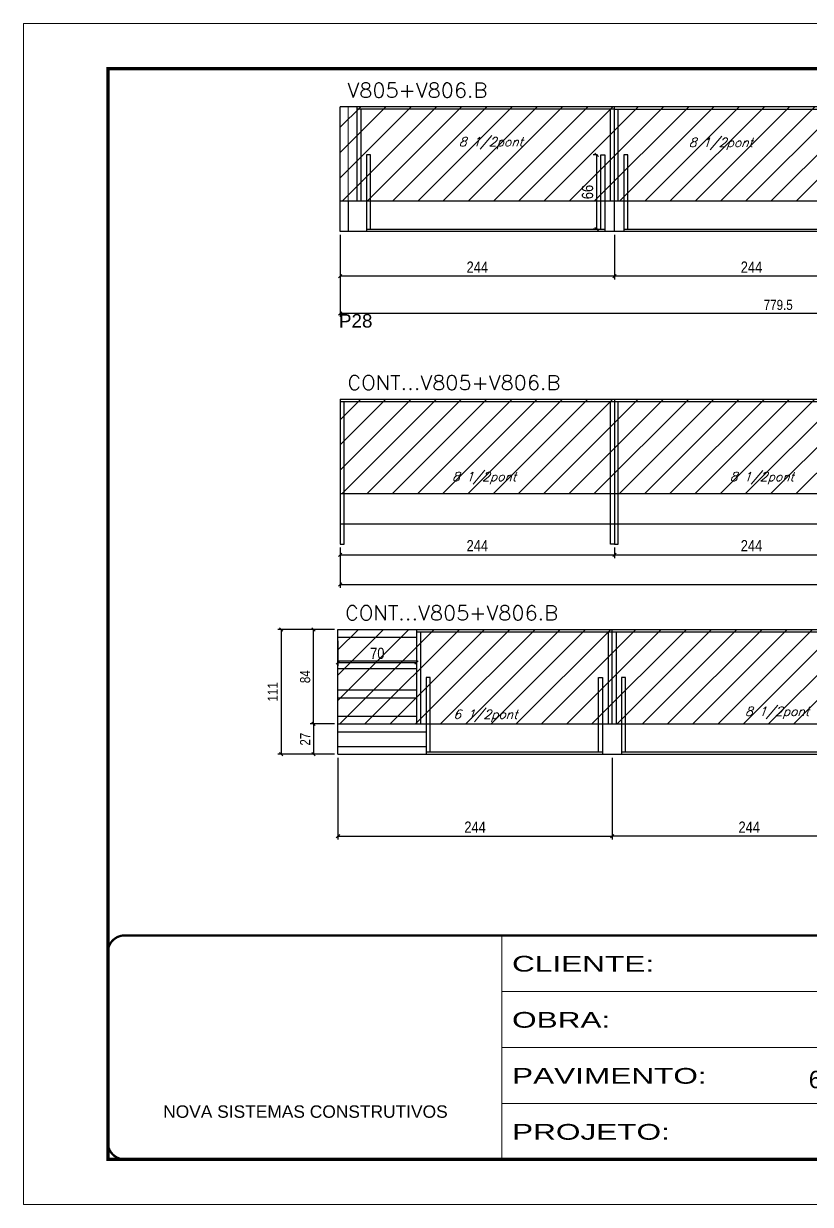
# Model space of a CAD drawing. Extents: x -20960 to -5926, y -2106 to 21915.
# Drawn here: x -7438 to -6738, y 17420 to 18470 of the extents above; entities that cross this region are included whole.
import ezdxf

# ---------------------------------------------------------------- set-up
doc = ezdxf.new("R2010")
doc.units = 0
doc.linetypes.add('CONTINUO', pattern=[0])
doc.linetypes.add('DASHED', pattern=[0.75, 0.5, -0.25])
for name, color, linetype in [('5', 5, 'Continuous'), ('COTA', 241, 'Continuous'), ('Painéis', 200, 'Continuous'), ('SARR_2.2x7', 40, 'Continuous'), ('SARR_3.5x7', 81, 'Continuous'), ('texto', 7, 'Continuous')]:
    doc.layers.add(name, color=color, linetype=linetype)
for name, color, linetype, lineweight in [('Folhas', 255, 'Continuous', 9), ('Hachura', 251, 'Continuous', 9), ('Sarr 2.2x7', 40, 'Continuous', 9), ('SARRAFO DE PRESSAO', 251, 'DASHED', 9), ('Texto Seção', 7, 'Continuous', 15)]:
    doc.layers.add(name, color=color, linetype=linetype, lineweight=lineweight)
doc.styles.add('ARIAL', font='arial.ttf')
doc.styles.add('COTA TECNICA', font='techl___.ttf', dxfattribs={"height": 10})
doc.styles.add('COTA TECNICA-50', font='techl___.ttf', dxfattribs={"height": 9})
doc.styles.add('REGUA-120', font='ROMANS.shx', dxfattribs={"height": 15})
doc.styles.add('Romans', font='romans.shx')
doc.styles.get("Standard").update_dxf_attribs({"font": 'arial.ttf'})
doc.styles.add('Tecnologia', font='')
doc.styles.get('Tecnologia').set_extended_font_data('Forgotten Futurist')
doc.dimstyles.new('COTA PAINEL-50', dxfattribs={"dimtxt": 9, "dimasz": 3, "dimexe": 3, "dimexo": 3, "dimgap": 3, "dimtad": 1, "dimdec": 1, "dimzin": 12, "dimdsep": 46, "dimtxsty": 'COTA TECNICA-50', "dimblk1": 'OBLIQUE', "dimblk2": 'OBLIQUE', "dimsah": 1, "dimcen": 0.9, "dimclrd": 4, "dimclre": 4, "dimclrt": 240, "dimadec": 1, "dimazin": 3, "dimtfac": 1, "dimtdec": 1, "dimtmove": 0, "dimatfit": 3, "dimfxl": 1, "dimtolj": 1, "dimtzin": 12, "dimarcsym": 0})
doc.dimstyles.new('PAINEL', dxfattribs={"dimtxt": 10, "dimasz": 3, "dimexe": 3, "dimexo": 3, "dimgap": 3, "dimtad": 1, "dimdec": 1, "dimzin": 12, "dimdsep": 46, "dimtxsty": 'COTA TECNICA', "dimblk1": 'OBLIQUE', "dimblk2": 'OBLIQUE', "dimsah": 1, "dimcen": 0.9, "dimclrd": 4, "dimclre": 4, "dimclrt": 240, "dimadec": 1, "dimazin": 3, "dimtfac": 1, "dimtdec": 1, "dimtmove": 0, "dimatfit": 3, "dimfxl": 1, "dimtolj": 1, "dimtzin": 12, "dimarcsym": 0})

# ---------------------------------------------------------------- blocks, each defined once
blk = doc.blocks.new('9999999999')
at = {"color": 30, "linetype": 'CONTINUO'}
for p, q in [((98564.6, 34230.2), (98564.6, 34429.4)), ((98564.6, 34379.6), (99584, 34379.6)), ((98564.6, 34329.8), (99488, 34329.8)), ((98564.6, 34280), (99488, 34280))]:
    blk.add_line(p, q, dxfattribs=at)
at = {"color": 30, "linetype": 'CONTINUO', "const_width": 2}
blk.add_lwpolyline([(99584, 34230.2), (99584, 34414.4, 0.414214), (99569, 34429.4), (98229, 34429.4, 0.414214), (98214, 34414.4), (98214, 34245.2, 0.414214), (98229, 34230.2), (99584, 34230.2)], format="xyb", dxfattribs=at)
at = {"layer": 'Folhas'}
blk.add_lwpolyline([(98139, 34190.2), (99624, 34190.2), (99624, 35240.2), (98139, 35240.2)], close=True, dxfattribs=at)
at = {"layer": 'Folhas', "color": 30, "const_width": 3}
blk.add_lwpolyline([(98214, 34230.2), (99584, 34230.2), (99584, 35200.2), (98214, 35200.2)], close=True, dxfattribs=at)
at = {"color": 7, "linetype": 'Continuous', "ltscale": 5, "style": 'ARIAL'}
for s, height, p in [('6° PAVIMENTO', 15.483, (98837.7, 34293.5)), ('NOVA SISTEMAS CONSTRUTIVOS', 11.059, (98263.2, 34267.2))]:
    blk.add_text(s, height=height, dxfattribs=at).set_placement(p)
at = {"layer": 'Folhas', "color": 7, "style": 'Tecnologia', "width": 1.5}
for s, p in [('CLIENTE:', (98573.7, 34397.2)), ('OBRA:', (98573.7, 34347.3)), ('PAVIMENTO:', (98573.7, 34297.5)), ('PROJETO:', (98573.7, 34247.7))]:
    blk.add_text(s, height=14, dxfattribs=at).set_placement(p)
blk = doc.blocks.new('_Oblique')
at = {"color": 0, "linetype": 'ByBlock', "lineweight": -2}
blk.add_line((-0.5, -0.5), (0.5, 0.5), dxfattribs=at)
blk = doc.blocks.new('*D281')
at = {"layer": 'COTA', "color": 4, "linetype": 'ByBlock', "lineweight": -2, "transparency": 16777216}
for p, q in [((-6912.7, 18281.7), (-6912.7, 18242.1)), ((-6668.7, 18281.7), (-6668.7, 18242.1)), ((-6668.7, 18245.1), (-6912.7, 18245.1))]:
    blk.add_line(p, q, dxfattribs=at)
at = {"layer": 'Defpoints', "color": 0, "linetype": 'ByBlock', "transparency": 16777216}
for p in [(-6912.7, 18284.7), (-6668.7, 18284.7), (-6912.7, 18245.1)]:
    blk.add_point(p, dxfattribs=at)
at = {"layer": 'COTA', "color": 4, "linetype": 'ByBlock', "lineweight": -2, "transparency": 16777216, "xscale": 3, "yscale": 3, "zscale": 3, "rotation": 180}
blk.add_blockref('_Oblique', (-6912.7, 18245.1), dxfattribs=at)
at = {"layer": 'COTA', "color": 4, "linetype": 'ByBlock', "lineweight": -2, "transparency": 16777216, "xscale": 3, "yscale": 3, "zscale": 3}
blk.add_blockref('_Oblique', (-6668.7, 18245.1), dxfattribs=at)
at = {"layer": 'COTA', "color": 240, "linetype": 'ByBlock', "transparency": 16777216, "insert": (-6790.7, 18253.1), "char_height": 10, "attachment_point": 5, "style": 'COTA TECNICA'}
blk.add_mtext('\\A1;244', dxfattribs=at)
blk = doc.blocks.new('*D282')
at = {"layer": 'COTA', "color": 4, "linetype": 'ByBlock', "lineweight": -2, "transparency": 16777216}
for p, q in [((-7156.7, 18281.7), (-7156.7, 18242.1)), ((-6912.7, 18281.7), (-6912.7, 18242.1)), ((-6912.7, 18245.1), (-7156.7, 18245.1))]:
    blk.add_line(p, q, dxfattribs=at)
at = {"layer": 'Defpoints', "color": 0, "linetype": 'ByBlock', "transparency": 16777216}
for p in [(-7156.7, 18284.7), (-6912.7, 18284.7), (-7156.7, 18245.1)]:
    blk.add_point(p, dxfattribs=at)
at = {"layer": 'COTA', "color": 4, "linetype": 'ByBlock', "lineweight": -2, "transparency": 16777216, "xscale": 3, "yscale": 3, "zscale": 3, "rotation": 180}
blk.add_blockref('_Oblique', (-7156.7, 18245.1), dxfattribs=at)
at = {"layer": 'COTA', "color": 4, "linetype": 'ByBlock', "lineweight": -2, "transparency": 16777216, "xscale": 3, "yscale": 3, "zscale": 3}
blk.add_blockref('_Oblique', (-6912.7, 18245.1), dxfattribs=at)
at = {"layer": 'COTA', "color": 240, "linetype": 'ByBlock', "transparency": 16777216, "insert": (-7034.7, 18253.1), "char_height": 10, "attachment_point": 5, "style": 'COTA TECNICA'}
blk.add_mtext('\\A1;244', dxfattribs=at)
blk = doc.blocks.new('*D283')
at = {"layer": 'COTA', "color": 4, "lineweight": -2, "transparency": 16777216}
for p, q in [((-7156.7, 18003.7), (-7156.7, 17994.3)), ((-7156.7, 17997.3), (-6912.7, 17997.3)), ((-6912.7, 18003.7), (-6912.7, 17994.3))]:
    blk.add_line(p, q, dxfattribs=at)
at = {"layer": 'Defpoints', "color": 0, "transparency": 16777216}
for p in [(-7156.7, 18006.7), (-6912.7, 18006.7), (-6912.7, 17997.3)]:
    blk.add_point(p, dxfattribs=at)
at = {"layer": 'COTA', "color": 4, "lineweight": -2, "transparency": 16777216, "xscale": 3, "yscale": 3, "zscale": 3, "rotation": 180}
blk.add_blockref('_Oblique', (-7156.7, 17997.3), dxfattribs=at)
at = {"layer": 'COTA', "color": 4, "lineweight": -2, "transparency": 16777216, "xscale": 3, "yscale": 3, "zscale": 3}
blk.add_blockref('_Oblique', (-6912.7, 17997.3), dxfattribs=at)
at = {"layer": 'COTA', "color": 240, "transparency": 16777216, "insert": (-7034.7, 18005.4), "char_height": 10, "attachment_point": 5, "style": 'COTA TECNICA'}
blk.add_mtext('\\A1;244', dxfattribs=at)
blk = doc.blocks.new('*D284')
at = {"layer": 'COTA', "color": 4, "lineweight": -2, "transparency": 16777216}
for p, q in [((-6912.7, 18003.7), (-6912.7, 17994.3)), ((-6912.7, 17997.3), (-6668.7, 17997.3)), ((-6668.7, 18003.7), (-6668.7, 17994.3))]:
    blk.add_line(p, q, dxfattribs=at)
at = {"layer": 'Defpoints', "color": 0, "transparency": 16777216}
for p in [(-6912.7, 18006.7), (-6668.7, 18006.7), (-6668.7, 17997.3)]:
    blk.add_point(p, dxfattribs=at)
at = {"layer": 'COTA', "color": 4, "lineweight": -2, "transparency": 16777216, "xscale": 3, "yscale": 3, "zscale": 3, "rotation": 180}
blk.add_blockref('_Oblique', (-6912.7, 17997.3), dxfattribs=at)
at = {"layer": 'COTA', "color": 4, "lineweight": -2, "transparency": 16777216, "xscale": 3, "yscale": 3, "zscale": 3}
blk.add_blockref('_Oblique', (-6668.7, 17997.3), dxfattribs=at)
at = {"layer": 'COTA', "color": 240, "transparency": 16777216, "insert": (-6790.7, 18005.4), "char_height": 10, "attachment_point": 5, "style": 'COTA TECNICA'}
blk.add_mtext('\\A1;244', dxfattribs=at)
blk = doc.blocks.new('*D285')
at = {"layer": 'COTA', "color": 4, "lineweight": -2, "transparency": 16777216}
for p, q in [((-6203.2, 18021.7), (-6203.2, 17967.8)), ((-7156.7, 18003.7), (-7156.7, 17967.8)), ((-7156.7, 17970.8), (-6203.2, 17970.8))]:
    blk.add_line(p, q, dxfattribs=at)
at = {"layer": 'Defpoints', "color": 0, "transparency": 16777216}
for p in [(-6203.2, 18024.7), (-7156.7, 18006.7), (-6203.2, 17970.8)]:
    blk.add_point(p, dxfattribs=at)
at = {"layer": 'COTA', "color": 4, "lineweight": -2, "transparency": 16777216, "xscale": 3, "yscale": 3, "zscale": 3, "rotation": 180}
blk.add_blockref('_Oblique', (-7156.7, 17970.8), dxfattribs=at)
at = {"layer": 'COTA', "color": 4, "lineweight": -2, "transparency": 16777216, "xscale": 3, "yscale": 3, "zscale": 3}
blk.add_blockref('_Oblique', (-6203.2, 17970.8), dxfattribs=at)
at = {"layer": 'COTA', "color": 240, "transparency": 16777216, "insert": (-6680, 17979.1), "char_height": 10, "attachment_point": 5, "style": 'COTA TECNICA'}
blk.add_mtext('\\A1;953.5', dxfattribs=at)
blk = doc.blocks.new('*D306')
at = {"layer": 'COTA', "color": 4, "lineweight": -2, "ltscale": 25, "transparency": 16777216}
for p, q in [((-7158.7, 17920.9), (-7158.7, 17898.5)), ((-7088.7, 17920.9), (-7088.7, 17898.5)), ((-7158.7, 17901.5), (-7088.7, 17901.5))]:
    blk.add_line(p, q, dxfattribs=at)
at = {"layer": 'Defpoints', "color": 0, "ltscale": 25, "transparency": 16777216}
for p in [(-7158.7, 17923.9), (-7088.7, 17923.9), (-7088.7, 17901.5)]:
    blk.add_point(p, dxfattribs=at)
at = {"layer": 'COTA', "color": 4, "lineweight": -2, "ltscale": 25, "transparency": 16777216, "xscale": 3, "yscale": 3, "zscale": 3, "rotation": 180}
blk.add_blockref('_Oblique', (-7158.7, 17901.5), dxfattribs=at)
at = {"layer": 'COTA', "color": 4, "lineweight": -2, "ltscale": 25, "transparency": 16777216, "xscale": 3, "yscale": 3, "zscale": 3}
blk.add_blockref('_Oblique', (-7088.7, 17901.5), dxfattribs=at)
at = {"layer": 'COTA', "color": 240, "ltscale": 25, "transparency": 16777216, "insert": (-7123.7, 17909.6), "char_height": 10, "attachment_point": 5, "style": 'COTA TECNICA'}
blk.add_mtext('\\A1;70', dxfattribs=at)
blk = doc.blocks.new('*D290')
at = {"layer": 'COTA', "color": 4, "lineweight": -2, "ltscale": 25, "transparency": 16777216}
for p, q in [((-6914.7, 17816.9), (-6914.7, 17744)), ((-6670.7, 17816.7), (-6670.7, 17744)), ((-6670.7, 17747), (-6914.7, 17747))]:
    blk.add_line(p, q, dxfattribs=at)
at = {"layer": 'Defpoints', "color": 0, "ltscale": 25, "transparency": 16777216}
for p in [(-6914.7, 17819.9), (-6670.7, 17819.7), (-6914.7, 17747)]:
    blk.add_point(p, dxfattribs=at)
at = {"layer": 'COTA', "color": 4, "lineweight": -2, "ltscale": 25, "transparency": 16777216, "xscale": 3, "yscale": 3, "zscale": 3, "rotation": 180}
blk.add_blockref('_Oblique', (-6914.7, 17747), dxfattribs=at)
at = {"layer": 'COTA', "color": 4, "lineweight": -2, "ltscale": 25, "transparency": 16777216, "xscale": 3, "yscale": 3, "zscale": 3}
blk.add_blockref('_Oblique', (-6670.7, 17747), dxfattribs=at)
at = {"layer": 'COTA', "color": 240, "ltscale": 25, "transparency": 16777216, "insert": (-6792.7, 17755.1), "char_height": 10, "attachment_point": 5, "style": 'COTA TECNICA'}
blk.add_mtext('\\A1;244', dxfattribs=at)
blk = doc.blocks.new('*D291')
at = {"layer": 'COTA', "color": 4, "lineweight": -2, "ltscale": 25, "transparency": 16777216}
for p, q in [((-7158.7, 17816.9), (-7158.7, 17744)), ((-6914.7, 17816.9), (-6914.7, 17744)), ((-7158.7, 17747), (-6914.7, 17747))]:
    blk.add_line(p, q, dxfattribs=at)
at = {"layer": 'Defpoints', "color": 0, "ltscale": 25, "transparency": 16777216}
for p in [(-7158.7, 17819.9), (-6914.7, 17819.9), (-6914.7, 17747)]:
    blk.add_point(p, dxfattribs=at)
at = {"layer": 'COTA', "color": 4, "lineweight": -2, "ltscale": 25, "transparency": 16777216, "xscale": 3, "yscale": 3, "zscale": 3, "rotation": 180}
blk.add_blockref('_Oblique', (-7158.7, 17747), dxfattribs=at)
at = {"layer": 'COTA', "color": 4, "lineweight": -2, "ltscale": 25, "transparency": 16777216, "xscale": 3, "yscale": 3, "zscale": 3}
blk.add_blockref('_Oblique', (-6914.7, 17747), dxfattribs=at)
at = {"layer": 'COTA', "color": 240, "ltscale": 25, "transparency": 16777216, "insert": (-7036.7, 17755.1), "char_height": 10, "attachment_point": 5, "style": 'COTA TECNICA'}
blk.add_mtext('\\A1;244', dxfattribs=at)
blk = doc.blocks.new('*D293')
at = {"layer": 'COTA', "color": 4, "lineweight": -2, "transparency": 16777216}
for p, q in [((-7156.7, 18281.7), (-7156.7, 18208.9)), ((-6377.2, 18281.7), (-6377.2, 18208.9)), ((-6377.2, 18211.9), (-7156.7, 18211.9))]:
    blk.add_line(p, q, dxfattribs=at)
at = {"layer": 'Defpoints', "color": 0, "transparency": 16777216}
for p in [(-7156.7, 18284.7), (-6377.2, 18284.7), (-7156.7, 18211.9)]:
    blk.add_point(p, dxfattribs=at)
at = {"layer": 'COTA', "color": 4, "lineweight": -2, "transparency": 16777216, "xscale": 3, "yscale": 3, "zscale": 3, "rotation": 180}
blk.add_blockref('_Oblique', (-7156.7, 18211.9), dxfattribs=at)
at = {"layer": 'COTA', "color": 4, "lineweight": -2, "transparency": 16777216, "xscale": 3, "yscale": 3, "zscale": 3}
blk.add_blockref('_Oblique', (-6377.2, 18211.9), dxfattribs=at)
at = {"layer": 'COTA', "color": 240, "transparency": 16777216, "insert": (-6766.9, 18219.5), "char_height": 9, "attachment_point": 5, "style": 'COTA TECNICA-50'}
blk.add_mtext('\\A1;779.5', dxfattribs=at)
blk = doc.blocks.new('*D308')
at = {"layer": 'COTA', "color": 4, "lineweight": -2, "ltscale": 25, "transparency": 16777216}
for p, q in [((-6927.7, 18352.9), (-6931.5, 18352.9)), ((-6928.5, 18352.9), (-6928.5, 18286.9)), ((-6927.7, 18286.9), (-6931.5, 18286.9))]:
    blk.add_line(p, q, dxfattribs=at)
at = {"layer": 'Defpoints', "color": 0, "ltscale": 25, "transparency": 16777216}
for p in [(-6924.7, 18352.9), (-6928.5, 18286.9), (-6924.7, 18286.9)]:
    blk.add_point(p, dxfattribs=at)
at = {"layer": 'COTA', "color": 4, "lineweight": -2, "ltscale": 25, "transparency": 16777216, "xscale": 3, "yscale": 3, "zscale": 3}
for p, rotation in [((-6928.5, 18352.9), 90), ((-6928.5, 18286.9), 270)]:
    blk.add_blockref('_Oblique', p, dxfattribs=dict(at, rotation=rotation))
at = {"layer": 'COTA', "color": 240, "ltscale": 25, "transparency": 16777216, "insert": (-6936.6, 18319.9), "char_height": 10, "attachment_point": 5, "rotation": 90, "style": 'COTA TECNICA'}
blk.add_mtext('\\A1;66', dxfattribs=at)
blk = doc.blocks.new('*D296')
at = {"layer": 'COTA', "color": 4, "lineweight": -2, "transparency": 16777216}
for p, q in [((-7161.7, 17930.9), (-7183.4, 17930.9)), ((-7180.4, 17846.9), (-7180.4, 17930.9)), ((-7161.7, 17846.9), (-7183.4, 17846.9))]:
    blk.add_line(p, q, dxfattribs=at)
at = {"layer": 'Defpoints', "color": 0, "transparency": 16777216}
for p in [(-7180.4, 17930.9), (-7158.7, 17930.9), (-7158.7, 17846.9)]:
    blk.add_point(p, dxfattribs=at)
at = {"layer": 'COTA', "color": 4, "lineweight": -2, "transparency": 16777216, "xscale": 3, "yscale": 3, "zscale": 3}
for p, rotation in [((-7180.4, 17930.9), 90), ((-7180.4, 17846.9), 270)]:
    blk.add_blockref('_Oblique', p, dxfattribs=dict(at, rotation=rotation))
at = {"layer": 'COTA', "color": 240, "transparency": 16777216, "insert": (-7187.9, 17888.9), "char_height": 9, "attachment_point": 5, "rotation": 90, "style": 'COTA TECNICA-50'}
blk.add_mtext('\\A1;84', dxfattribs=at)
blk = doc.blocks.new('*D297')
at = {"layer": 'COTA', "color": 4, "lineweight": -2, "transparency": 16777216}
for p, q in [((-7161.7, 17930.9), (-7212.3, 17930.9)), ((-7209.3, 17930.9), (-7209.3, 17819.9)), ((-7161.7, 17819.9), (-7212.3, 17819.9))]:
    blk.add_line(p, q, dxfattribs=at)
at = {"layer": 'Defpoints', "color": 0, "transparency": 16777216}
for p in [(-7158.7, 17930.9), (-7209.3, 17819.9), (-7158.7, 17819.9)]:
    blk.add_point(p, dxfattribs=at)
at = {"layer": 'COTA', "color": 4, "lineweight": -2, "transparency": 16777216, "xscale": 3, "yscale": 3, "zscale": 3}
for p, rotation in [((-7209.3, 17930.9), 90), ((-7209.3, 17819.9), 270)]:
    blk.add_blockref('_Oblique', p, dxfattribs=dict(at, rotation=rotation))
at = {"layer": 'COTA', "color": 240, "transparency": 16777216, "insert": (-7216.8, 17875.4), "char_height": 9, "attachment_point": 5, "rotation": 90, "style": 'COTA TECNICA-50'}
blk.add_mtext('\\A1;111', dxfattribs=at)
blk = doc.blocks.new('*D298')
at = {"layer": 'COTA', "color": 4, "lineweight": -2, "transparency": 16777216}
for p, q in [((-7161.7, 17846.9), (-7183.4, 17846.9)), ((-7180.4, 17846.9), (-7180.4, 17819.9)), ((-7161.7, 17819.9), (-7183.4, 17819.9))]:
    blk.add_line(p, q, dxfattribs=at)
at = {"layer": 'Defpoints', "color": 0, "transparency": 16777216}
for p in [(-7158.7, 17846.9), (-7180.4, 17819.9), (-7158.7, 17819.9)]:
    blk.add_point(p, dxfattribs=at)
at = {"layer": 'COTA', "color": 4, "lineweight": -2, "transparency": 16777216, "xscale": 3, "yscale": 3, "zscale": 3}
for p, rotation in [((-7180.4, 17846.9), 90), ((-7180.4, 17819.9), 270)]:
    blk.add_blockref('_Oblique', p, dxfattribs=dict(at, rotation=rotation))
at = {"layer": 'COTA', "color": 240, "transparency": 16777216, "insert": (-7187.9, 17833.4), "char_height": 9, "attachment_point": 5, "rotation": 90, "style": 'COTA TECNICA-50'}
blk.add_mtext('\\A1;27', dxfattribs=at)

msp = doc.modelspace()

# ---------------------------------------------------------------- hatches: boundary and pattern name
at = {"layer": 'Hachura', "ltscale": 25}
h = msp.add_hatch(dxfattribs=at)
h.set_pattern_fill('ANSI31', color=256, scale=5)
h.set_pattern_definition([(45, (-147929.225, -14834.016), (-11.2253202, 11.2253202), [])])
h.paths.add_polyline_path([(-7156.71, 18395.73), (-7156.71, 18311.73), (-6377.19, 18311.73), (-6377.19, 18395.73)])
h = msp.add_hatch(dxfattribs=at)
h.set_pattern_fill('ANSI31', color=256, scale=5)
h.set_pattern_definition([(45, (-147929.225, -15094.034), (-11.2253202, 11.2253202), [])])
h.paths.add_polyline_path([(-7156.71, 18135.71), (-7156.71, 18051.71), (-6203.21, 18051.71), (-6203.21, 18135.71)])
h = msp.add_hatch(dxfattribs=at)
h.set_pattern_fill('ANSI31', color=256, scale=5)
h.set_pattern_definition([(45, (-147931.266, -15298.799), (-11.2253202, 11.2253202), [])])
h.paths.add_polyline_path([(-7158.75, 17930.94), (-7158.75, 17846.94), (-6670.75, 17846.94), (-6670.75, 17930.94)])

# ---------------------------------------------------------------- linework, layer by layer
at = {"layer": 'Painéis', "linetype": 'ByBlock'}
for p, q in [((-7156.71, 18284.73), (-7156.71, 18395.73)), ((-6377.19, 18395.73), (-7156.71, 18395.73)), ((-6912.71, 18284.73), (-6912.71, 18395.73)), ((-6377.19, 18311.73), (-7156.71, 18311.73)), ((-6377.19, 18284.73), (-7156.71, 18284.73)), ((-7156.71, 18135.71), (-6447.21, 18135.71)), ((-7156.71, 18135.71), (-7156.71, 18024.71)), ((-6912.71, 18135.71), (-6912.71, 18024.71)), ((-7156.71, 18051.71), (-6203.21, 18051.71)), ((-7156.71, 18024.71), (-6203.21, 18024.71)), ((-7158.75, 17930.94), (-6426.75, 17930.94)), ((-7158.75, 17846.94), (-6670.75, 17846.94)), ((-7158.75, 17819.94), (-6426.75, 17819.94))]:
    msp.add_line(p, q, dxfattribs=at)
at = {"layer": 'Painéis', "ltscale": 25}
for p, q in [((-7158.75, 17819.94), (-7158.75, 17930.94)), ((-6914.75, 17846.94), (-6914.75, 17930.94))]:
    msp.add_line(p, q, dxfattribs=at)
at = {"layer": 'Sarr 2.2x7'}
msp.add_line((-7149.71, 18395.73), (-7149.71, 18311.73), dxfattribs=at)
at = {"layer": 'SARR_2.2x7', "linetype": 'Continuous', "ltscale": 50}
for p, q in [((-7141.71, 18393.53), (-7141.71, 18395.73)), ((-6912.71, 18393.53), (-7141.71, 18393.53)), ((-6912.71, 18393.53), (-6668.69, 18393.53)), ((-7133.21, 18286.93), (-6921.21, 18286.93)), ((-6904.21, 18286.93), (-6677.21, 18286.93)), ((-7156.71, 18133.51), (-6912.71, 18133.51)), ((-6912.71, 18133.51), (-6668.71, 18133.51)), ((-7158.75, 17923.94), (-7088.75, 17923.94)), ((-7088.75, 17928.74), (-6914.75, 17928.74)), ((-6914.75, 17928.74), (-6670.75, 17928.74)), ((-7158.75, 17903.06), (-7088.75, 17903.06)), ((-7158.75, 17896.06), (-7088.75, 17896.06)), ((-7158.75, 17877.18), (-7088.75, 17877.18)), ((-7158.75, 17870.18), (-7088.75, 17870.18)), ((-7158.75, 17853.94), (-7088.75, 17853.94)), ((-7158.75, 17839.94), (-7080.25, 17839.94)), ((-7158.75, 17826.94), (-7080.25, 17826.94)), ((-7080.25, 17822.14), (-6923.25, 17822.14)), ((-6906.25, 17822.14), (-6679.25, 17822.14))]:
    msp.add_line(p, q, dxfattribs=at)
at = {"layer": 'SARR_2.2x7', "linetype": 'Continuous'}
msp.add_line((-7149.71, 18311.73), (-7149.71, 18284.73), dxfattribs=at)
at = {"layer": 'SARR_3.5x7'}
for p, q in [((-7141.71, 18311.73), (-7141.71, 18393.53)), ((-7138.21, 18311.73), (-7138.21, 18393.53)), ((-6916.21, 18311.73), (-6916.21, 18393.53)), ((-6912.71, 18311.73), (-6912.71, 18393.53)), ((-6909.21, 18311.73), (-6909.21, 18393.53)), ((-7088.75, 17930.94), (-7088.75, 17846.94)), ((-7085.25, 17928.74), (-7085.25, 17846.94)), ((-6918.25, 17928.74), (-6918.25, 17846.94))]:
    msp.add_line(p, q, dxfattribs=at)
for points in [[(-7129.71, 18286.93), (-7129.71, 18352.93), (-7133.21, 18352.93), (-7133.21, 18284.73)], [(-6924.71, 18286.93), (-6924.71, 18352.93), (-6921.21, 18352.93), (-6921.21, 18284.73)], [(-6900.71, 18286.93), (-6900.71, 18352.93), (-6904.21, 18352.93), (-6904.21, 18284.73)], [(-7156.71, 18133.51), (-7156.71, 18006.71), (-7153.21, 18006.71), (-7153.21, 18133.51)], [(-6912.71, 18133.51), (-6912.71, 18006.71), (-6916.21, 18006.71), (-6916.21, 18133.51)], [(-6912.71, 18133.51), (-6912.71, 18006.71), (-6909.21, 18006.71), (-6909.21, 18133.51)], [(-6914.75, 17846.94), (-6914.75, 17930.94)], [(-6911.25, 17928.74), (-6911.25, 17846.94)], [(-7076.75, 17822.14), (-7076.75, 17888.14), (-7080.25, 17888.14), (-7080.25, 17819.94)], [(-6926.75, 17822.14), (-6926.75, 17888.14), (-6923.25, 17888.14), (-6923.25, 17819.94)], [(-6902.75, 17822.14), (-6902.75, 17888.14), (-6906.25, 17888.14), (-6906.25, 17819.94)]]:
    msp.add_lwpolyline(points, dxfattribs=at)

# ---------------------------------------------------------------- block references
at = {"layer": 'SARRAFO DE PRESSAO', "color": 6, "linetype": 'ByBlock'}
msp.add_blockref('9999999999', (-105577.48, -16770.54), dxfattribs=at)

# ---------------------------------------------------------------- texts
at = {"layer": '5', "linetype": 'Continuous'}
msp.add_text('P28', height=12, rotation=359.99996, dxfattribs=at).set_placement((-7157.85, 18199.38))
at = {"layer": 'texto', "color": 2, "char_height": 8, "attachment_point": 5, "style": 'Romans'}
for s, insert in [('{\\Q19;\\C256;8 1/2pont}', (-7022.59, 18363.23)), ('{\\Q19;\\C256;8 1/2pont}', (-6817.93, 18362.63)), ('{\\Q19;\\C256;8 1/2pont}', (-7028.6, 18065.58)), ('{\\Q19;\\C256;8 1/2pont}', (-6781.42, 18065.54)), ('{\\Q19;\\C256;6 1/2pont}', (-7027.46, 17854.25)), ('{\\Q19;\\C256;8 1/2pont}', (-6767.95, 17856.81))]:
    msp.add_mtext(s, dxfattribs=dict(at, insert=insert))
at = {"layer": 'Texto Seção', "style": 'REGUA-120', "width": 1.05}
for s, p in [('V805+V806.B', (-7150.33, 18403.88)), ('CONT...V805+V806.B', (-7150.33, 18143.87)), ('CONT...V805+V806.B', (-7152.37, 17939.1))]:
    msp.add_text(s, height=13, dxfattribs=at).set_placement(p)

# ---------------------------------------------------------------- dimensions: what is measured, and where the dimension line sits
at = {"layer": 'COTA', "ltscale": 25}
dim = msp.add_linear_dim(base=(-6928.53, 18286.93), p1=(-6924.71, 18352.93), p2=(-6924.71, 18286.93), angle=90, dimstyle='PAINEL', dxfattribs=at)
dim.commit()
dim.dimension.update_dxf_attribs({"geometry": '*D308', "text_midpoint": (-6936.64, 18319.93)})
at = {"layer": 'COTA', "linetype": 'ByBlock'}
for base, p1, p2, picture, middle in [((-7156.71, 18245.06), (-6912.71, 18284.73), (-7156.71, 18284.73), '*D282', (-7034.71, 18253.13)), ((-6912.71, 18245.06), (-6668.69, 18284.73), (-6912.71, 18284.73), '*D281', (-6790.7, 18253.13))]:
    dim = msp.add_linear_dim(base=base, p1=p1, p2=p2, angle=180, dimstyle='PAINEL', override={"dimtmove": 1}, dxfattribs=at)
    dim.commit()
    dim.dimension.update_dxf_attribs({"geometry": picture, "text_midpoint": middle})
at = {"layer": 'COTA'}
for base, p1, p2, dimstyle, picture, middle in [((-7156.71, 18211.89), (-6377.19, 18284.73), (-7156.71, 18284.73), 'COTA PAINEL-50', '*D293', (-6766.95, 18219.52)), ((-6912.71, 17997.29), (-7156.71, 18006.71), (-6912.71, 18006.71), 'PAINEL', '*D283', (-7034.71, 18005.37))]:
    dim = msp.add_linear_dim(base=base, p1=p1, p2=p2, dimstyle=dimstyle, dxfattribs=at)
    dim.commit()
    dim.dimension.update_dxf_attribs({"geometry": picture, "text_midpoint": middle})
dim = msp.add_linear_dim(base=(-6203.21, 17970.83), p1=(-7156.71, 18006.71), p2=(-6203.21, 18024.71), dimstyle='PAINEL', dxfattribs=at)
dim.commit()
dim.dimension.update_dxf_attribs({"geometry": '*D285', "text_midpoint": (-6679.96, 17970.83), "dimtype": 160})
dim = msp.add_linear_dim(base=(-6668.71, 17997.29), p1=(-6912.71, 18006.71), p2=(-6668.71, 18006.71), dimstyle='PAINEL', override={"dimtmove": 1}, dxfattribs=at)
dim.commit()
dim.dimension.update_dxf_attribs({"geometry": '*D284', "text_midpoint": (-6790.71, 18005.37)})
for base, p1, p2, picture, middle in [((-7209.3, 17819.94), (-7158.75, 17930.94), (-7158.75, 17819.94), '*D297', (-7216.85, 17875.44)), ((-7180.36, 17930.94), (-7158.75, 17846.94), (-7158.75, 17930.94), '*D296', (-7187.95, 17888.94)), ((-7180.36, 17819.94), (-7158.75, 17846.94), (-7158.75, 17819.94), '*D298', (-7187.93, 17833.44))]:
    dim = msp.add_linear_dim(base=base, p1=p1, p2=p2, angle=90, dimstyle='COTA PAINEL-50', dxfattribs=at)
    dim.commit()
    dim.dimension.update_dxf_attribs({"geometry": picture, "text_midpoint": middle})
at = {"layer": 'COTA', "ltscale": 25}
for base, p1, p2, picture, middle in [((-7088.75, 17901.5), (-7158.75, 17923.94), (-7088.75, 17923.94), '*D306', (-7123.75, 17909.6)), ((-6914.75, 17747), (-7158.75, 17819.94), (-6914.75, 17819.94), '*D291', (-7036.75, 17755.08))]:
    dim = msp.add_linear_dim(base=base, p1=p1, p2=p2, dimstyle='PAINEL', dxfattribs=at)
    dim.commit()
    dim.dimension.update_dxf_attribs({"geometry": picture, "text_midpoint": middle})
dim = msp.add_linear_dim(base=(-6914.75, 17747), p1=(-6670.75, 17819.68), p2=(-6914.75, 17819.94), dimstyle='PAINEL', override={"dimtmove": 1}, dxfattribs=at)
dim.commit()
dim.dimension.update_dxf_attribs({"geometry": '*D290', "text_midpoint": (-6792.75, 17755.08)})

doc.saveas('drawing.dxf')
